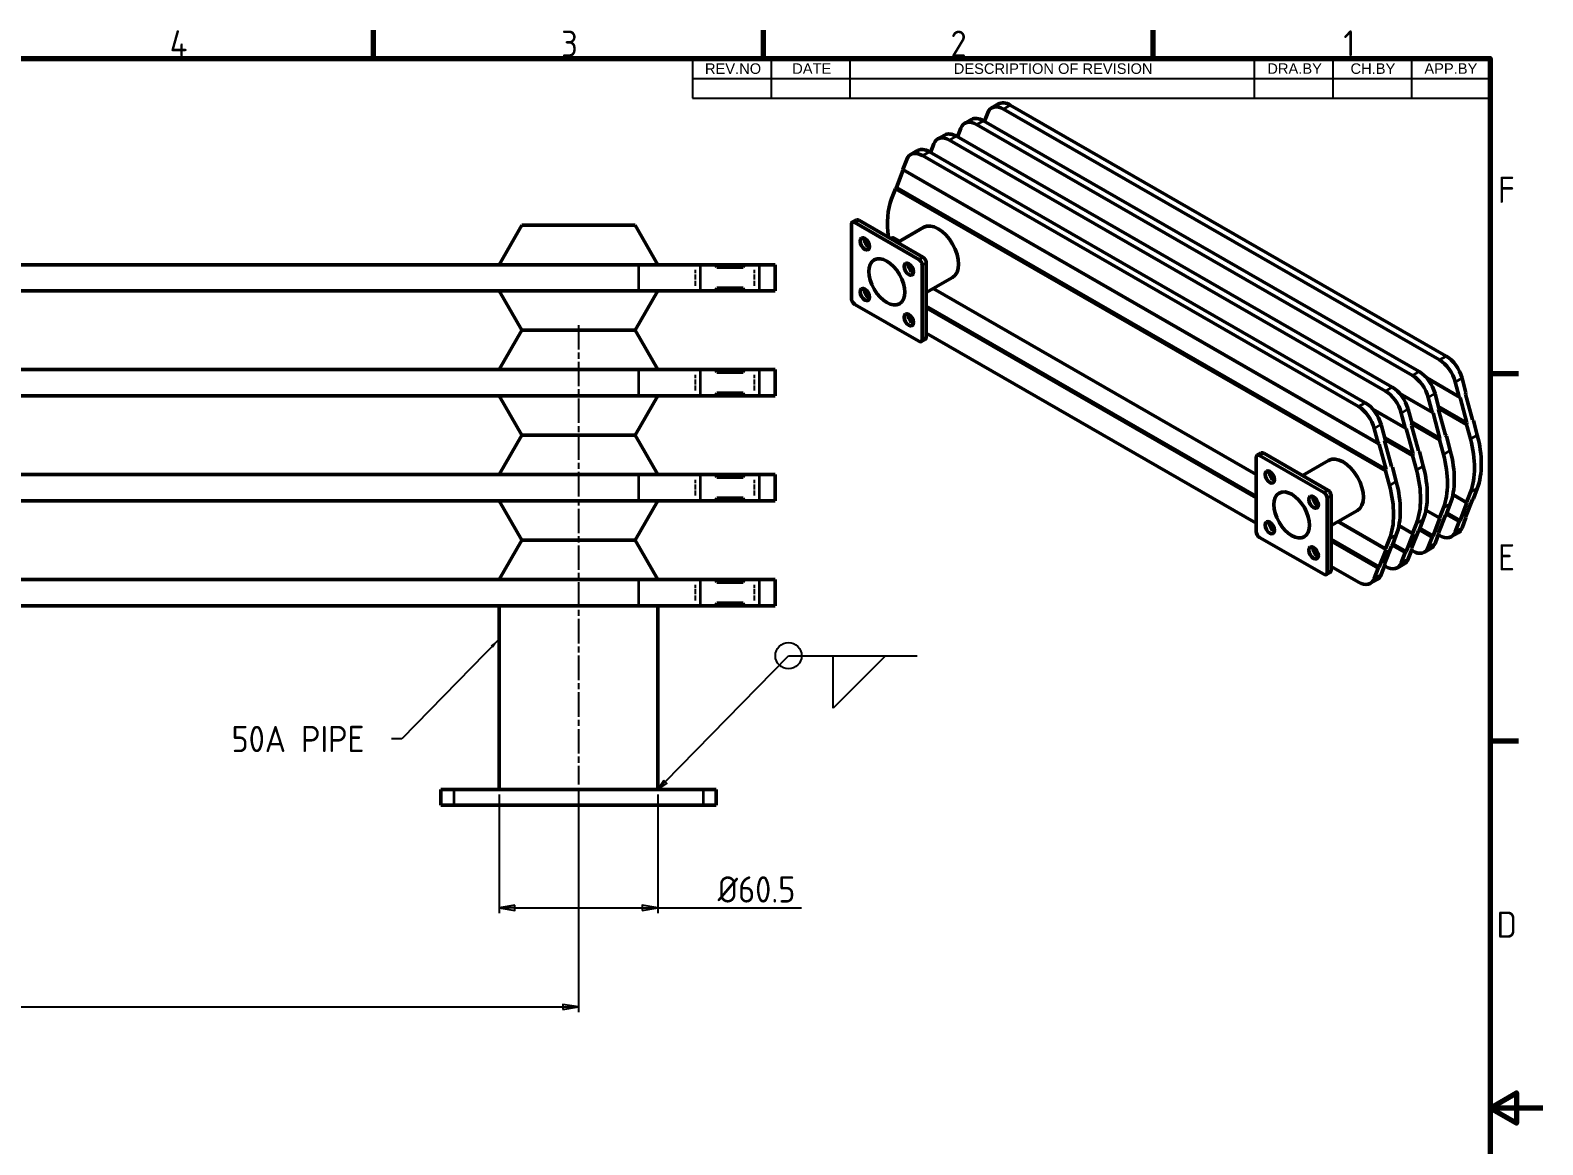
# Model space of a CAD drawing. Header units: millimetres. Extents: x 0 to 1188, y 0 to 840.
# Drawn here: x 612 to 1188, y 406 to 831 of the extents above; entities that cross this region are included whole.
import ezdxf

# ---------------------------------------------------------------- set-up
doc = ezdxf.new("R2010")
doc.units = ezdxf.units.MM
doc.header["$LTSCALE"] = 2
doc.linetypes.add('CHAIN', pattern=[0.3543, 0.2362, -0.0295, 0.0591, -0.0295])
doc.linetypes.add('DASHED', pattern=[0.2067, 0.1654, -0.0413])
doc.layers.get('0').update_dxf_attribs({"lineweight": 25})
for name, color, linetype, lineweight in [('가려진 좁은 것(ISO)', 5, 'DASHED', 25), ('가시적인 것(ISO)', 7, 'Continuous', 50), ('가시적인 좁은 것(ISO)', 1, 'Continuous', 35), ('경계(ISO)', 7, 'Continuous', 70), ('기호(ISO)', 7, 'Continuous', 25), ('중심선(ISO)', 1, 'Continuous', 25), ('치수(ISO)', 7, 'Continuous', 25)]:
    doc.layers.add(name, color=color, linetype=linetype, lineweight=lineweight)
doc.styles.add('ISO ProportionalPSTEK', font='isocp.shx')
doc.styles.add('주 문자 (JIS)', font='arial.ttf')
doc.dimstyles.new('PSTEK', dxfattribs={"dimscale": 2, "dimtxt": 5, "dimasz": 3, "dimexe": 1, "dimexo": 1, "dimgap": 1, "dimtad": 1, "dimrnd": 1e-08, "dimdsep": 46, "dimtxsty": 'ISO ProportionalPSTEK', "dimblk": 'Filled-1', "dimcen": 0.09, "dimdle": 10, "dimclrd": 3, "dimclre": 3, "dimclrt": 1, "dimadec": 1, "dimazin": 2, "dimtfac": 1, "dimtmove": 0, "dimatfit": 3, "dimfxl": 0, "dimtolj": 1, "dimlwd": -1, "dimlwe": -1, "dimarcsym": 0})
doc.dimstyles.new('PSTEK$7', dxfattribs={"dimscale": 2, "dimtxt": 5, "dimasz": 2, "dimexe": 1, "dimexo": 1, "dimgap": 1, "dimtad": 1, "dimrnd": 1e-08, "dimdsep": 46, "dimtxsty": 'ISO ProportionalPSTEK', "dimblk": 'Filled-1', "dimcen": 0.09, "dimdle": 10, "dimclrd": 3, "dimclre": 3, "dimclrt": 1, "dimadec": 1, "dimazin": 2, "dimtfac": 1, "dimtmove": 0, "dimatfit": 3, "dimfxl": 0, "dimtolj": 1, "dimlwd": -1, "dimlwe": -1, "dimarcsym": 0})

# ---------------------------------------------------------------- blocks, each defined once
blk = doc.blocks.new('경계 Default Border')
at = {"layer": '경계(ISO)'}
for p, q in [((371.25, 410), (371.25, 415.4)), ((445.5, 410), (445.5, 415.4)), ((519.75, 410), (519.75, 415.4)), ((584, 350), (589.4, 350)), ((584, 280), (589.4, 280))]:
    blk.add_line(p, q, dxfattribs=at)
at = {"layer": '경계(ISO)', "flags": 128}
for points in [[(10, 10), (10, 410), (584, 410), (584, 10), (10, 10)], [(594, 210), (584, 210), (589, 212.89), (589, 207.11), (584, 210)]]:
    blk.add_lwpolyline(points, dxfattribs=at)
at = {"layer": '경계(ISO)', "color": 1, "char_height": 5, "attachment_point": 7, "style": 'ISO ProportionalPSTEK'}
for s, insert in [('4', (332.41, 410.4)), ('3', (406.99, 410.35)), ('2', (481.17, 410.35)), ('1', (556.02, 410.4)), ('F', (585.47, 382.5)), ('E', (585.47, 312.45)), ('D', (585.2, 242.45))]:
    blk.add_mtext(s, dxfattribs=dict(at, insert=insert))
blk = doc.blocks.new('Filled-1')
at = {"color": 0}
for p, q in [((0, 0), (-1, 0.167)), ((-1, 0.167), (-1, -0.167)), ((-1, 0), (0, 0)), ((-1, -0.167), (0, 0))]:
    blk.add_line(p, q, dxfattribs=at)
at = {"color": 0, "flags": 128}
blk.add_lwpolyline([(-1, -0.167), (0, 0), (-1, 0.167), (-1, -0.167)], dxfattribs=at)
at = {"color": 0}
blk.add_solid([(-1, -0.167), (0, 0), (-1, 0.167), (-1, -0.167)], dxfattribs=at)
blk = doc.blocks.new('*D14')
at = {"layer": 'Defpoints', "color": 0, "transparency": 16777216}
for p in [(790.3, 541.47), (850.8, 541.47), (850.8, 496.33)]:
    blk.add_point(p, dxfattribs=at)
at = {"layer": '치수(ISO)', "color": 3, "transparency": 16777216}
for p, q in [((790.3, 539.47), (790.3, 494.33)), ((850.8, 539.47), (850.8, 494.33)), ((796.3, 496.33), (844.8, 496.33)), ((850.8, 496.33), (905.51, 496.33))]:
    blk.add_line(p, q, dxfattribs=at)
at = {"layer": '치수(ISO)', "color": 3, "transparency": 16777216, "xscale": 6, "yscale": 6, "zscale": 6, "rotation": 180}
blk.add_blockref('Filled-1', (790.3, 496.33), dxfattribs=at)
at = {"layer": '치수(ISO)', "color": 3, "transparency": 16777216, "xscale": 6, "yscale": 6, "zscale": 6}
blk.add_blockref('Filled-1', (850.8, 496.33), dxfattribs=at)
at = {"layer": '치수(ISO)', "color": 1, "transparency": 16777216, "insert": (873.59, 508.33), "char_height": 10, "attachment_point": 1, "style": 'ISO ProportionalPSTEK'}
blk.add_mtext('\\A1;Ø60.5', dxfattribs=at)
blk = doc.blocks.new('*D15')
at = {"layer": 'Defpoints', "color": 0, "transparency": 16777216}
for p in [(820.55, 543.3), (220.55, 539.9), (820.55, 458.53)]:
    blk.add_point(p, dxfattribs=at)
at = {"layer": '치수(ISO)', "color": 3, "transparency": 16777216}
for p, q in [((220.55, 537.9), (220.55, 456.53)), ((820.55, 541.3), (820.55, 456.53)), ((226.55, 458.53), (814.55, 458.53))]:
    blk.add_line(p, q, dxfattribs=at)
at = {"layer": '치수(ISO)', "color": 3, "transparency": 16777216, "xscale": 6, "yscale": 6, "zscale": 6, "rotation": 180}
blk.add_blockref('Filled-1', (220.55, 458.53), dxfattribs=at)
at = {"layer": '치수(ISO)', "color": 3, "transparency": 16777216, "xscale": 6, "yscale": 6, "zscale": 6}
blk.add_blockref('Filled-1', (820.55, 458.53), dxfattribs=at)
at = {"layer": '치수(ISO)', "color": 1, "transparency": 16777216, "insert": (453.75, 470.53), "char_height": 10, "attachment_point": 1, "style": 'ISO ProportionalPSTEK'}
blk.add_mtext('\\A1;600', dxfattribs=at)

msp = doc.modelspace()

# ---------------------------------------------------------------- linework, layer by layer
at = {"layer": '가려진 좁은 것(ISO)', "ltscale": 5.71399}
for p, q in [((865.134, 733.47), (865.134, 739.47)), ((887.645, 733.47), (887.645, 739.47)), ((865.134, 693.47), (865.134, 699.47)), ((887.645, 693.47), (887.645, 699.47)), ((865.134, 653.47), (865.134, 659.47)), ((887.645, 653.47), (887.645, 659.47)), ((865.134, 613.47), (865.134, 619.47)), ((887.645, 613.47), (887.645, 619.47))]:
    msp.add_line(p, q, dxfattribs=at)
at = {"layer": '가시적인 것(ISO)'}
for p, q in [((980.582, 802.72), (978.011, 801.24)), ((985.119, 802.274), (1151.207, 706.631)), ((970.297, 796.797), (967.725, 795.317)), ((974.833, 796.352), (1140.922, 700.708)), ((976.507, 799.382), (975.249, 796.112)), ((1148.636, 705.15), (982.547, 800.794)), ((960.012, 790.875), (957.44, 789.394)), ((964.548, 790.429), (1130.636, 694.785)), ((966.222, 793.459), (964.964, 790.189)), ((1138.35, 699.227), (972.262, 794.871)), ((949.726, 784.952), (947.155, 783.471)), ((954.263, 784.506), (1120.351, 688.862)), ((955.936, 787.536), (954.679, 784.266)), ((1128.065, 693.304), (961.977, 788.948)), ((945.651, 781.614), (944.149, 777.707)), ((1117.78, 687.381), (951.692, 783.025)), ((941.71, 770.843), (944.295, 777.565)), ((944.295, 777.565), (944.149, 777.707)), ((944.149, 777.707), (1125.323, 673.376)), ((1125.691, 673.105), (944.295, 777.565)), ((941.341, 770.405), (939.863, 766.56)), ((941.341, 770.405), (941.71, 770.843)), ((1128.13, 662.84), (941.341, 770.405)), ((941.71, 770.843), (1128.276, 663.407)), ((798.965, 756.47), (790.305, 741.47)), ((842.145, 756.47), (798.965, 756.47)), ((842.145, 756.47), (850.805, 741.47)), ((924.556, 756.821), (924.556, 728.579)), ((926.477, 758.545), (924.934, 757.656)), ((950.269, 743.5), (925.841, 757.567)), ((927.384, 758.456), (951.812, 744.389)), ((952.108, 755.712), (942.128, 749.965)), ((942.88, 750.398), (940.895, 751.541)), ((197.589, 741.47), (843.521, 741.47)), ((867.013, 741.47), (843.521, 741.47)), ((867.013, 741.47), (872.855, 741.47)), ((872.855, 741.47), (883.774, 741.47)), ((873.289, 740.47), (872.855, 741.47)), ((883.34, 740.47), (873.289, 740.47)), ((883.774, 741.47), (883.34, 740.47)), ((883.774, 741.47), (889.524, 741.47)), ((895.555, 741.47), (889.524, 741.47)), ((895.555, 741.47), (895.555, 731.47)), ((951.554, 713.031), (951.554, 741.274)), ((953.097, 742.162), (953.097, 713.92)), ((872.855, 731.47), (873.289, 732.47)), ((873.289, 732.47), (883.34, 732.47)), ((883.34, 732.47), (883.774, 731.47)), ((963.086, 736.647), (953.097, 730.895)), ((1078.834, 661.441), (955.661, 732.371)), ((955.712, 732.401), (1078.834, 661.499)), ((843.521, 731.47), (197.589, 731.47)), ((798.965, 716.47), (790.305, 731.47)), ((842.145, 716.47), (850.805, 731.47)), ((843.521, 731.47), (867.013, 731.47)), ((872.855, 731.47), (867.013, 731.47)), ((883.774, 731.47), (872.855, 731.47)), ((889.524, 731.47), (883.774, 731.47)), ((889.524, 731.47), (895.555, 731.47)), ((925.841, 726.352), (950.269, 712.285)), ((953.097, 725.638), (1078.834, 653.231)), ((1078.834, 652.581), (953.097, 724.988)), ((798.965, 716.47), (790.305, 701.47)), ((842.145, 716.47), (798.965, 716.47)), ((842.145, 716.47), (850.805, 701.47)), ((953.097, 715.326), (1078.834, 642.919)), ((952.719, 713.084), (951.176, 712.196)), ((197.589, 701.47), (843.521, 701.47)), ((867.013, 701.47), (843.521, 701.47)), ((867.013, 701.47), (872.855, 701.47)), ((872.855, 701.47), (883.774, 701.47)), ((873.289, 700.47), (872.855, 701.47)), ((883.34, 700.47), (873.289, 700.47)), ((883.774, 701.47), (883.34, 700.47)), ((883.774, 701.47), (889.524, 701.47)), ((895.555, 701.47), (889.524, 701.47)), ((895.555, 701.47), (895.555, 691.47)), ((1143.784, 698.282), (1156.178, 691.144)), ((1156.547, 690.874), (1143.883, 698.166)), ((1157.247, 698.262), (1158.75, 692.625)), ((872.855, 691.47), (873.289, 692.47)), ((873.289, 692.47), (883.34, 692.47)), ((883.34, 692.47), (883.774, 691.47)), ((1133.499, 692.359), (1145.893, 685.222)), ((1146.262, 684.951), (1133.598, 692.244)), ((1146.962, 692.339), (1148.464, 686.702)), ((1156.178, 691.144), (1154.676, 696.781)), ((1158.604, 692.059), (1158.75, 692.625)), ((1161.189, 682.36), (1158.604, 692.059)), ((843.521, 691.47), (197.589, 691.47)), ((798.965, 676.47), (790.305, 691.47)), ((842.145, 676.47), (850.805, 691.47)), ((843.521, 691.47), (867.013, 691.47)), ((872.855, 691.47), (867.013, 691.47)), ((883.774, 691.47), (872.855, 691.47)), ((889.524, 691.47), (883.774, 691.47)), ((889.524, 691.47), (895.555, 691.47)), ((1123.214, 686.436), (1135.608, 679.299)), ((1135.977, 679.028), (1123.313, 686.321)), ((1136.677, 686.416), (1138.179, 680.779)), ((1145.893, 685.222), (1144.391, 690.858)), ((1148.27, 687.43), (1159.132, 681.176)), ((1148.319, 686.136), (1148.464, 686.702)), ((1150.903, 676.437), (1148.319, 686.136)), ((1158.986, 680.609), (1148.457, 686.672)), ((1156.178, 691.144), (1156.547, 690.874)), ((1156.547, 690.874), (1159.132, 681.176)), ((1126.392, 680.493), (1127.894, 674.857)), ((1135.608, 679.299), (1134.106, 684.935)), ((1137.985, 681.507), (1148.846, 675.253)), ((1138.034, 680.213), (1138.179, 680.779)), ((1140.618, 670.514), (1138.034, 680.213)), ((1148.701, 674.686), (1138.171, 680.749)), ((1145.893, 685.222), (1146.262, 684.951)), ((1146.262, 684.951), (1148.846, 675.253)), ((1159.132, 681.176), (1158.986, 680.609)), ((1160.464, 675.061), (1158.986, 680.609)), ((1161.557, 682.09), (1161.189, 682.36)), ((1161.557, 682.09), (1163.036, 676.542)), ((798.965, 676.47), (790.305, 661.47)), ((842.145, 676.47), (798.965, 676.47)), ((842.145, 676.47), (850.805, 661.47)), ((1125.323, 673.376), (1123.821, 679.013)), ((1127.7, 675.584), (1138.561, 669.33)), ((1127.748, 674.29), (1127.894, 674.857)), ((1138.416, 668.763), (1127.886, 674.827)), ((1135.608, 679.299), (1135.977, 679.028)), ((1135.977, 679.028), (1138.561, 669.33)), ((1148.846, 675.253), (1148.701, 674.686)), ((1150.179, 669.138), (1148.701, 674.686)), ((1151.272, 676.167), (1150.903, 676.437)), ((1151.272, 676.167), (1152.751, 670.619)), ((1079.212, 668.814), (1080.755, 669.702)), ((1080.119, 668.725), (1104.547, 654.658)), ((1106.089, 655.546), (1081.662, 669.613)), ((1125.323, 673.376), (1125.691, 673.105)), ((1125.691, 673.105), (1128.276, 663.407)), ((1130.333, 664.592), (1127.748, 674.29)), ((1138.561, 669.33), (1138.416, 668.763)), ((1139.894, 663.215), (1138.416, 668.763)), ((1140.987, 670.244), (1140.618, 670.514)), ((1140.987, 670.244), (1142.465, 664.696)), ((1078.834, 639.736), (1078.834, 667.978)), ((1106.385, 666.869), (1096.406, 661.122)), ((1128.276, 663.407), (1128.13, 662.84)), ((1129.609, 657.292), (1128.13, 662.84)), ((1130.702, 664.321), (1130.333, 664.592)), ((1130.702, 664.321), (1132.18, 658.773)), ((197.589, 661.47), (843.521, 661.47)), ((867.013, 661.47), (843.521, 661.47)), ((867.013, 661.47), (872.855, 661.47)), ((872.855, 661.47), (883.774, 661.47)), ((873.289, 660.47), (872.855, 661.47)), ((883.34, 660.47), (873.289, 660.47)), ((883.774, 661.47), (883.34, 660.47)), ((883.774, 661.47), (889.524, 661.47)), ((895.555, 661.47), (889.524, 661.47)), ((895.555, 661.47), (895.555, 651.47)), ((843.521, 651.47), (197.589, 651.47)), ((798.965, 636.47), (790.305, 651.47)), ((842.145, 636.47), (850.805, 651.47)), ((843.521, 651.47), (867.013, 651.47)), ((872.855, 651.47), (867.013, 651.47)), ((872.855, 651.47), (873.289, 652.47)), ((883.774, 651.47), (872.855, 651.47)), ((873.289, 652.47), (883.34, 652.47)), ((883.34, 652.47), (883.774, 651.47)), ((889.524, 651.47), (883.774, 651.47)), ((889.524, 651.47), (895.555, 651.47)), ((1105.832, 652.431), (1105.832, 624.188)), ((1107.375, 625.077), (1107.375, 653.319)), ((1159.132, 650.738), (1153.765, 653.828)), ((1153.776, 653.88), (1158.986, 650.88)), ((1158.604, 645.201), (1161.189, 651.923)), ((1158.986, 650.88), (1160.464, 654.725)), ((1161.189, 651.923), (1161.557, 652.361)), ((1163.036, 656.206), (1161.557, 652.361)), ((1117.364, 647.804), (1107.375, 642.052)), ((1148.846, 644.815), (1143.48, 647.905)), ((1143.49, 647.958), (1148.701, 644.957)), ((1148.319, 639.278), (1150.903, 646)), ((1148.701, 644.957), (1150.179, 648.802)), ((1150.903, 646), (1151.272, 646.438)), ((1156.178, 643.578), (1151.253, 646.415)), ((1152.751, 650.283), (1151.272, 646.438)), ((1151.466, 646.942), (1156.547, 644.016)), ((1159.132, 650.738), (1156.547, 644.016)), ((1158.986, 650.88), (1159.132, 650.738)), ((1128.276, 632.969), (1109.939, 643.529)), ((1109.99, 643.558), (1128.13, 633.111)), ((1138.561, 638.892), (1133.195, 641.982)), ((1133.205, 642.035), (1138.416, 639.034)), ((1138.034, 633.355), (1140.618, 640.077)), ((1138.416, 639.034), (1139.894, 642.879)), ((1140.618, 640.077), (1140.987, 640.515)), ((1145.893, 637.655), (1140.967, 640.492)), ((1142.465, 644.36), (1140.987, 640.515)), ((1141.181, 641.019), (1146.262, 638.093)), ((1148.846, 644.815), (1146.262, 638.093)), ((1148.701, 644.957), (1148.846, 644.815)), ((1154.676, 639.671), (1156.178, 643.578)), ((1156.547, 644.016), (1156.178, 643.578)), ((1158.75, 645.059), (1157.247, 641.152)), ((1158.75, 645.059), (1158.604, 645.201)), ((798.965, 636.47), (790.305, 621.47)), ((842.145, 636.47), (798.965, 636.47)), ((842.145, 636.47), (850.805, 621.47)), ((1104.547, 623.442), (1080.119, 637.509)), ((1107.375, 636.795), (1125.691, 626.248)), ((1125.323, 625.81), (1107.375, 636.145)), ((1127.748, 627.432), (1130.333, 634.154)), ((1128.13, 633.111), (1129.609, 636.957)), ((1130.333, 634.154), (1130.702, 634.592)), ((1135.608, 631.732), (1130.682, 634.569)), ((1132.18, 638.437), (1130.702, 634.592)), ((1130.896, 635.096), (1135.977, 632.17)), ((1138.561, 638.892), (1135.977, 632.17)), ((1138.416, 639.034), (1138.561, 638.892)), ((1144.391, 633.749), (1145.893, 637.655)), ((1146.262, 638.093), (1145.893, 637.655)), ((1148.464, 639.136), (1146.962, 635.229)), ((1148.22, 638.499), (1148.636, 638.26)), ((1148.464, 639.136), (1148.319, 639.278)), ((1155.744, 639.295), (1153.172, 637.814)), ((1128.276, 632.969), (1125.691, 626.248)), ((1128.13, 633.111), (1128.276, 632.969)), ((1134.106, 627.826), (1135.608, 631.732)), ((1135.977, 632.17), (1135.608, 631.732)), ((1138.179, 633.213), (1136.677, 629.306)), ((1137.934, 632.576), (1138.35, 632.337)), ((1138.179, 633.213), (1138.034, 633.355)), ((1145.458, 633.372), (1142.887, 631.891)), ((1105.454, 623.353), (1106.997, 624.242)), ((1107.375, 626.483), (1117.78, 620.491)), ((1123.821, 621.903), (1125.323, 625.81)), ((1125.691, 626.248), (1125.323, 625.81)), ((1127.894, 627.29), (1126.392, 623.384)), ((1127.649, 626.654), (1128.065, 626.414)), ((1127.894, 627.29), (1127.748, 627.432)), ((1135.173, 627.449), (1132.602, 625.968)), ((197.589, 621.47), (843.521, 621.47)), ((867.013, 621.47), (843.521, 621.47)), ((867.013, 621.47), (872.855, 621.47)), ((872.855, 621.47), (883.774, 621.47)), ((873.289, 620.47), (872.855, 621.47)), ((883.34, 620.47), (873.289, 620.47)), ((883.774, 621.47), (883.34, 620.47)), ((883.774, 621.47), (889.524, 621.47)), ((895.555, 621.47), (889.524, 621.47)), ((895.555, 621.47), (895.555, 611.47)), ((1124.888, 621.526), (1122.317, 620.045)), ((843.521, 611.47), (197.589, 611.47)), ((790.305, 611.47), (790.305, 541.47)), ((843.521, 611.47), (867.013, 611.47)), ((850.805, 611.47), (850.805, 541.47)), ((872.855, 611.47), (867.013, 611.47)), ((872.855, 611.47), (873.289, 612.47)), ((883.774, 611.47), (872.855, 611.47)), ((873.289, 612.47), (883.34, 612.47)), ((883.34, 612.47), (883.774, 611.47)), ((889.524, 611.47), (883.774, 611.47)), ((889.524, 611.47), (895.555, 611.47)), ((768.055, 541.47), (773.055, 541.47)), ((768.055, 541.47), (768.055, 535.47)), ((868.055, 541.47), (773.055, 541.47)), ((868.055, 541.47), (873.055, 541.47)), ((873.055, 541.47), (873.055, 535.47)), ((773.055, 535.47), (768.055, 535.47)), ((773.055, 535.47), (868.055, 535.47)), ((873.055, 535.47), (868.055, 535.47))]:
    msp.add_line(p, q, dxfattribs=at)
for centre, major_axis, start_param, end_param in [((982.547, 793.362), (-4.537, 7.878), 5.4997209, 6.7214513), ((985.119, 794.842), (-4.537, 7.878), 5.4997209, 6.2831853), ((972.262, 787.439), (-4.537, 7.878), 5.4997209, 6.7214513), ((974.833, 788.919), (-4.537, 7.878), 5.4997209, 6.2831853), ((961.977, 781.516), (-4.537, 7.878), 5.4997209, 6.7214513), ((964.548, 782.997), (-4.537, 7.878), 5.4997209, 6.2831853), ((951.692, 775.593), (-4.537, 7.878), 5.4997209, 6.7214513), ((954.263, 777.074), (-4.537, 7.878), 5.4997209, 6.2831853), ((964.025, 742.478), (18.147, -31.512), 3.5798587, 4.1020866), ((925.841, 756.081), (-0.907, 1.576), 5.4997209, 7.0705172), ((927.384, 756.969), (-0.907, 1.576), 5.4997209, 6.2831853), ((957.597, 746.18), (-5.489, 9.532), 3.1415927, 6.2831853), ((931.241, 750.289), (1.27, -2.206), 3.7912617, 5.6335163), ((939.534, 749.178), (1.361, 2.363), 0, 0.7599349), ((950.269, 742.014), (-0.907, 1.576), 3.9289245, 5.4997209), ((951.812, 742.902), (0.907, -1.576), 0.7873319, 2.3581282), ((947.955, 740.664), (1.27, -2.206), 3.7912617, 5.6335163), ((931.241, 730.965), (1.27, -2.206), 3.7912617, 5.6335163), ((925.841, 727.838), (0.907, -1.576), 3.9289245, 5.4997209), ((947.955, 721.34), (1.27, -2.206), 3.7912617, 5.6335163), ((951.692, 723.567), (4.537, -7.878), 4.5096747, 4.9273401), ((950.269, 713.771), (0.907, -1.576), 5.4997209, 7.0705172), ((951.812, 714.66), (0.907, -1.576), 0, 0.7873319), ((1148.636, 697.718), (-4.537, 7.878), 4.2779904, 5.4997209), ((1151.207, 699.198), (4.537, -7.878), 1.1363977, 2.3581282), ((1138.35, 691.795), (-4.537, 7.878), 4.2779904, 5.4997209), ((1140.922, 693.276), (4.537, -7.878), 1.1363977, 2.3581282), ((1128.065, 685.872), (-4.537, 7.878), 4.2779904, 5.4997209), ((1130.636, 687.353), (4.537, -7.878), 1.1363977, 2.3581282), ((1117.78, 679.949), (-4.537, 7.878), 4.2779904, 5.4997209), ((1120.351, 681.43), (4.537, -7.878), 1.1363977, 2.3581282), ((1136.302, 678.807), (-18.147, 31.512), 3.5798587, 4.2779904), ((1138.873, 680.288), (18.147, -31.512), 0.438266, 1.1363977), ((1080.119, 667.238), (-0.907, 1.576), 5.4997209, 7.0705172), ((1081.662, 668.127), (-0.907, 1.576), 5.4997209, 6.2831853), ((1111.875, 657.337), (-5.489, 9.532), 3.1415927, 6.2831853), ((1126.017, 672.884), (-18.147, 31.512), 3.5798587, 4.2779904), ((1128.588, 674.365), (18.147, -31.512), 0.438266, 1.1363977), ((1115.732, 666.961), (-18.147, 31.512), 3.5798587, 4.2779904), ((1118.303, 668.442), (18.147, -31.512), 0.438266, 1.1363977), ((1085.519, 661.446), (-1.27, 2.206), 0.6496691, 2.4919236), ((1105.447, 661.039), (-18.147, 31.512), 3.5798587, 4.2779904), ((1108.018, 662.519), (18.147, -31.512), 0.438266, 1.1363977), ((1102.232, 651.821), (-1.27, 2.206), 0.6496691, 2.4919236), ((1104.547, 653.171), (0.907, -1.576), 0.7873319, 2.3581282), ((1106.089, 654.06), (-0.907, 1.576), 3.9289245, 5.4997209), ((1085.519, 642.122), (-1.27, 2.206), 0.6496691, 2.4919236), ((1151.207, 647.173), (4.537, -7.878), 0, 0.438266), ((1080.119, 638.996), (-0.907, 1.576), 0.7873319, 2.3581282), ((1140.922, 641.25), (4.537, -7.878), 0, 0.438266), ((1148.636, 645.692), (4.537, -7.878), 5.4997209, 6.7214513), ((1102.232, 632.498), (-1.27, 2.206), 0.6496691, 2.4919236), ((1130.636, 635.327), (4.537, -7.878), 0, 0.438266), ((1138.35, 639.769), (4.537, -7.878), 5.4997209, 6.7214513), ((1104.547, 624.929), (0.907, -1.576), 5.4997209, 7.0705172), ((1106.089, 625.817), (0.907, -1.576), 0, 0.7873319), ((1120.351, 629.404), (4.537, -7.878), 0, 0.438266), ((1128.065, 633.846), (4.537, -7.878), 5.4997209, 6.7214513), ((1117.78, 627.923), (4.537, -7.878), 5.4997209, 6.7214513)]:
    msp.add_ellipse(centre, major_axis=major_axis, ratio=0.5780931, start_param=start_param, end_param=end_param, dxfattribs=at)
for centre, major_axis in [((929.698, 749.4), (-1.27, 2.206)), ((938.055, 734.926), (-4.8, 8.335)), ((946.412, 739.776), (-1.27, 2.206)), ((929.698, 730.077), (-1.27, 2.206)), ((946.412, 720.452), (-1.27, 2.206)), ((1083.976, 660.558), (-1.27, 2.206)), ((1092.333, 646.083), (-4.8, 8.335)), ((1100.69, 650.933), (-1.27, 2.206)), ((1083.976, 641.234), (-1.27, 2.206)), ((1100.69, 631.609), (-1.27, 2.206))]:
    msp.add_ellipse(centre, major_axis=major_axis, ratio=0.5780931, dxfattribs=at)
at = {"layer": '가시적인 좁은 것(ISO)'}
for p, q in [((982.547, 800.794), (985.119, 802.274)), ((972.262, 794.871), (974.833, 796.352)), ((961.977, 788.948), (964.548, 790.429)), ((951.692, 783.025), (954.263, 784.506)), ((927.384, 758.456), (925.841, 757.567)), ((951.812, 744.389), (950.269, 743.5)), ((843.521, 731.47), (843.521, 741.47)), ((867.013, 731.47), (867.013, 741.47)), ((889.524, 731.47), (889.524, 741.47)), ((953.097, 742.162), (951.554, 741.274)), ((953.097, 713.92), (951.554, 713.031)), ((1148.636, 705.15), (1151.207, 706.631)), ((843.521, 691.47), (843.521, 701.47)), ((867.013, 691.47), (867.013, 701.47)), ((889.524, 691.47), (889.524, 701.47)), ((1138.35, 699.227), (1140.922, 700.708)), ((1154.676, 696.781), (1157.247, 698.262)), ((1128.065, 693.304), (1130.636, 694.785)), ((1144.391, 690.858), (1146.962, 692.339)), ((1117.78, 687.381), (1120.351, 688.862)), ((1134.106, 684.935), (1136.677, 686.416)), ((1123.821, 679.013), (1126.392, 680.493)), ((1160.464, 675.061), (1163.036, 676.542)), ((1081.662, 669.613), (1080.119, 668.725)), ((1150.179, 669.138), (1152.751, 670.619)), ((1139.894, 663.215), (1142.465, 664.696)), ((843.521, 651.47), (843.521, 661.47)), ((867.013, 651.47), (867.013, 661.47)), ((889.524, 651.47), (889.524, 661.47)), ((1129.609, 657.292), (1132.18, 658.773)), ((1106.089, 655.546), (1104.547, 654.658)), ((1107.375, 653.319), (1105.832, 652.431)), ((1163.036, 656.206), (1160.464, 654.725)), ((1152.751, 650.283), (1150.179, 648.802)), ((1142.465, 644.36), (1139.894, 642.879)), ((1154.676, 639.671), (1157.247, 641.152)), ((1132.18, 638.437), (1129.609, 636.957)), ((1144.391, 633.749), (1146.962, 635.229)), ((1134.106, 627.826), (1136.677, 629.306)), ((1107.375, 625.077), (1105.832, 624.188)), ((1123.821, 621.903), (1126.392, 623.384)), ((843.521, 611.47), (843.521, 621.47)), ((867.013, 611.47), (867.013, 621.47)), ((889.524, 611.47), (889.524, 621.47)), ((773.055, 541.47), (773.055, 535.47)), ((868.055, 541.47), (868.055, 535.47))]:
    msp.add_line(p, q, dxfattribs=at)
at = {"layer": '기호(ISO)'}
for p, q in [((864, 820), (1168, 820)), ((864, 820), (864, 812.44)), ((894, 820), (894, 812.44)), ((924, 820), (924, 812.44)), ((1078, 820), (1078, 812.44)), ((1108, 820), (1108, 812.44)), ((1138, 820), (1138, 812.44)), ((1168, 820), (1168, 812.44)), ((864, 812.44), (1168, 812.44)), ((864, 812.44), (864, 804.88)), ((894, 812.44), (894, 804.88)), ((924, 812.44), (924, 804.88)), ((1078, 812.44), (1078, 804.88)), ((1108, 812.44), (1108, 804.88)), ((1138, 812.44), (1138, 804.88)), ((1168, 812.44), (1168, 804.88)), ((864, 804.88), (1168, 804.88)), ((917.587, 592.423), (937.587, 592.423)), ((937.587, 592.423), (917.587, 572.423)), ((917.587, 572.423), (917.587, 592.423))]:
    msp.add_line(p, q, dxfattribs=at)
at = {"layer": '기호(ISO)', "color": 3}
for p, q in [((853.6, 544.332), (900.587, 592.423)), ((900.587, 592.423), (949.587, 592.423)), ((853.028, 544.891), (850.805, 541.47)), ((853.6, 544.332), (850.805, 541.47)), ((850.805, 541.47), (854.173, 543.773)), ((854.173, 543.773), (853.028, 544.891))]:
    msp.add_line(p, q, dxfattribs=at)
at = {"layer": '기호(ISO)', "color": 3, "flags": 128}
msp.add_lwpolyline([(853.028, 544.891), (850.805, 541.47), (854.173, 543.773), (853.028, 544.891)], dxfattribs=at)
at = {"layer": '기호(ISO)'}
msp.add_circle((900.587, 592.423), 5, dxfattribs=at)
at = {"layer": '기호(ISO)', "color": 3}
msp.add_solid([(853.028, 544.891), (850.805, 541.47), (854.173, 543.773), (853.028, 544.891)], dxfattribs=at)
at = {"layer": '중심선(ISO)', "linetype": 'CHAIN', "ltscale": 19.757267}
msp.add_line((820.555, 718.47), (820.555, 543.303), dxfattribs=at)

# ---------------------------------------------------------------- block references
at = {"xscale": 2, "yscale": 2, "zscale": 2}
msp.add_blockref('경계 Default Border', (0, 0), dxfattribs=at)

# ---------------------------------------------------------------- texts
at = {"layer": '기호(ISO)', "color": 7, "char_height": 4, "attachment_point": 7, "style": '주 문자 (JIS)'}
for s, insert in [('REV.NO', (868.746, 814.151)), ('DATE', (901.997, 814.22)), ('DESCRIPTION OF REVISION', (963.564, 814.151)), ('DRA.BY', (1083.046, 814.22)), ('CH.BY', (1114.75, 814.151)), ('APP.BY', (1142.896, 814.22))]:
    msp.add_mtext(s, dxfattribs=dict(at, insert=insert))
at = {"layer": '기호(ISO)', "color": 1, "insert": (688.345, 565.677), "char_height": 10, "width": 58.90346, "attachment_point": 1, "style": 'ISO ProportionalPSTEK'}
msp.add_mtext('{\\fISOCP|b0|i0;\\H10.0000;50A PIPE}', dxfattribs=at)

# ---------------------------------------------------------------- dimensions: what is measured, and where the dimension line sits
at = {"layer": '치수(ISO)', "color": 3}
dim = msp.add_linear_dim(base=(820.555, 458.529), p1=(220.555, 539.902), p2=(820.555, 543.303), angle=180, dimstyle='PSTEK', override={"dimdec": 2, "dimtp": 0, "dimtm": 0, "dimtdec": 2, "dimtofl": 0, "dimatfit": 1}, dxfattribs=at)
dim.commit()
dim.dimension.update_dxf_attribs({"geometry": '*D15', "text_midpoint": (463.055, 458.529), "dimtype": 160})
dim = msp.add_linear_dim(base=(850.805, 496.333), p1=(790.305, 541.47), p2=(850.805, 541.47), angle=180, text='Ø<>', dimstyle='PSTEK', override={"dimdec": 2, "dimtp": 0, "dimtm": 0, "dimtdec": 2, "dimtofl": 0, "dimatfit": 2}, dxfattribs=at)
dim.commit()
dim.dimension.update_dxf_attribs({"geometry": '*D14', "text_midpoint": (888.549, 496.333), "dimtype": 160})

# ---------------------------------------------------------------- leaders
at = {"layer": '기호(ISO)', "color": 3, "annotation_type": 0, "has_hookline": 1, "hookline_direction": 1, "text_width": 55.674}
msp.add_leader([(790.305, 598.733), (753.248, 560.677), (749.248, 560.677)], dimstyle='PSTEK$7', override={"dimtad": 0}, dxfattribs=at)

doc.saveas('drawing.dxf')
